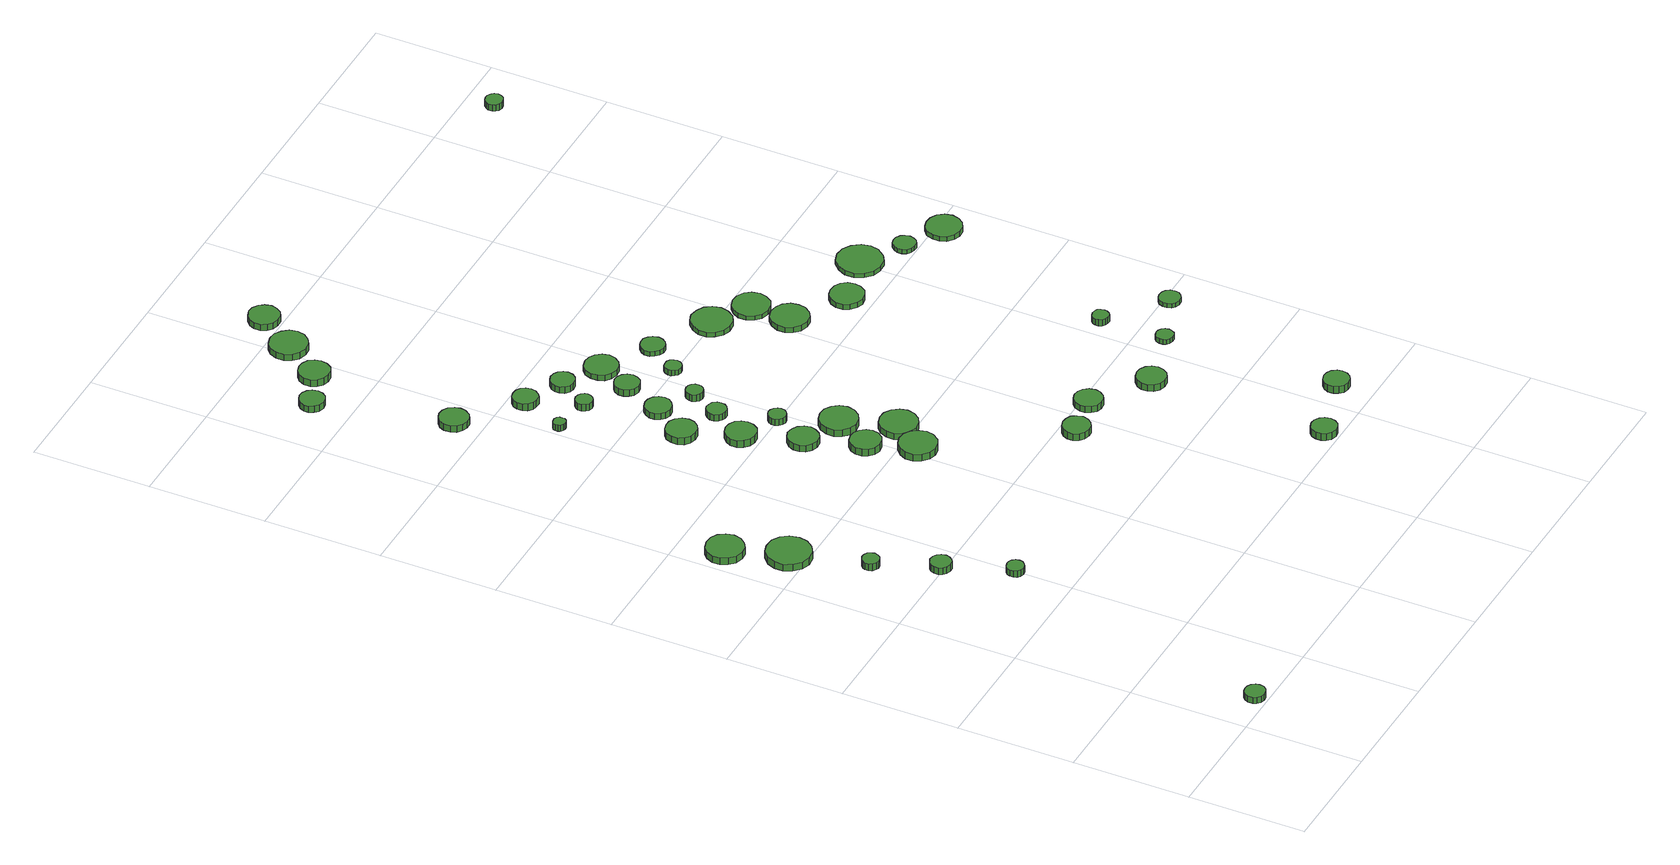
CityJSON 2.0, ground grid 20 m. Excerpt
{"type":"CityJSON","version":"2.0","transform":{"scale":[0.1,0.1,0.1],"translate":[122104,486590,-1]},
"CityObjects":{
"tree1":{"type":"SolitaryVegetationObject","attributes":{"function":"something"},"geometry":[{"type":"MultiSurface","lod":"1","boundaries":[[[0,1,2,3,4,5,6,7,8,9,10,11,12,13,14]],[[15,16,17,18,19,20,21,22,23,24,25,26,27,28,29]],[[0,29,28,1]],[[1,28,27,2]],[[2,27,26,3]],[[3,26,25,4]],[[4,25,24,5]],[[5,24,23,6]],[[6,23,22,7]],[[7,22,21,8]],[[8,21,20,9]],[[9,20,19,10]],[[10,19,18,11]],[[11,18,17,12]],[[12,17,16,13]],[[13,16,15,14]],[[14,15,29,0]]]}]},
"tree2":{"type":"SolitaryVegetationObject","attributes":{"function":"something"},"geometry":[{"type":"MultiSurface","lod":"1","boundaries":[[[30,31,32,33,34,35,36,37,38,39,40,41,42,43,44]],[[45,46,47,48,49,50,51,52,53,54,55,56,57,58,59]],[[30,59,58,31]],[[31,58,57,32]],[[32,57,56,33]],[[33,56,55,34]],[[34,55,54,35]],[[35,54,53,36]],[[36,53,52,37]],[[37,52,51,38]],[[38,51,50,39]],[[39,50,49,40]],[[40,49,48,41]],[[41,48,47,42]],[[42,47,46,43]],[[43,46,45,44]],[[44,45,59,30]]]}]},
"tree3":{"type":"SolitaryVegetationObject","attributes":{"function":"something"},"geometry":[{"type":"MultiSurface","lod":"1","boundaries":[[[60,61,62,63,64,65,66,67,68,69,70,71,72,73,74]],[[75,76,77,78,79,80,81,82,83,84,85,86,87,88,89]],[[60,89,88,61]],[[61,88,87,62]],[[62,87,86,63]],[[63,86,85,64]],[[64,85,84,65]],[[65,84,83,66]],[[66,83,82,67]],[[67,82,81,68]],[[68,81,80,69]],[[69,80,79,70]],[[70,79,78,71]],[[71,78,77,72]],[[72,77,76,73]],[[73,76,75,74]],[[74,75,89,60]]]}]},
"tree4":{"type":"SolitaryVegetationObject","attributes":{"function":"something"},"geometry":[{"type":"MultiSurface","lod":"1","boundaries":[[[90,91,92,93,94,95,96,97,98,99,100,101,102,103,104]],[[105,106,107,108,109,110,111,112,113,114,115,116,117,118,119]],[[90,119,118,91]],[[91,118,117,92]],[[92,117,116,93]],[[93,116,115,94]],[[94,115,114,95]],[[95,114,113,96]],[[96,113,112,97]],[[97,112,111,98]],[[98,111,110,99]],[[99,110,109,100]],[[100,109,108,101]],[[101,108,107,102]],[[102,107,106,103]],[[103,106,105,104]],[[104,105,119,90]]]}]},
"tree5":{"type":"SolitaryVegetationObject","attributes":{"function":"something"},"geometry":[{"type":"MultiSurface","lod":"1","boundaries":[[[120,121,122,123,124,125,126,127,128,129,130,131,132,133,134]],[[135,136,137,138,139,140,141,142,143,144,145,146,147,148,149]],[[120,149,148,121]],[[121,148,147,122]],[[122,147,146,123]],[[123,146,145,124]],[[124,145,144,125]],[[125,144,143,126]],[[126,143,142,127]],[[127,142,141,128]],[[128,141,140,129]],[[129,140,139,130]],[[130,139,138,131]],[[131,138,137,132]],[[132,137,136,133]],[[133,136,135,134]],[[134,135,149,120]]]}]},
"tree6":{"type":"SolitaryVegetationObject","attributes":{"function":"something"},"geometry":[{"type":"MultiSurface","lod":"1","boundaries":[[[150,151,152,153,154,155,156,157,158,159,160,161,162,163,164]],[[165,166,167,168,169,170,171,172,173,174,175,176,177,178,179]],[[150,179,178,151]],[[151,178,177,152]],[[152,177,176,153]],[[153,176,175,154]],[[154,175,174,155]],[[155,174,173,156]],[[156,173,172,157]],[[157,172,171,158]],[[158,171,170,159]],[[159,170,169,160]],[[160,169,168,161]],[[161,168,167,162]],[[162,167,166,163]],[[163,166,165,164]],[[164,165,179,150]]]}]},
"tree7":{"type":"SolitaryVegetationObject","attributes":{"function":"something"},"geometry":[{"type":"MultiSurface","lod":"1","boundaries":[[[180,181,182,183,184,185,186,187,188,189,190,191,192,193,194]],[[195,196,197,198,199,200,201,202,203,204,205,206,207,208,209]],[[180,209,208,181]],[[181,208,207,182]],[[182,207,206,183]],[[183,206,205,184]],[[184,205,204,185]],[[185,204,203,186]],[[186,203,202,187]],[[187,202,201,188]],[[188,201,200,189]],[[189,200,199,190]],[[190,199,198,191]],[[191,198,197,192]],[[192,197,196,193]],[[193,196,195,194]],[[194,195,209,180]]]}]},
"tree8":{"type":"SolitaryVegetationObject","attributes":{"function":"something"},"geometry":[{"type":"MultiSurface","lod":"1","boundaries":[[[210,211,212,213,214,215,216,217,218,219,220,221,222,223,224]],[[225,226,227,228,229,230,231,232,233,234,235,236,237,238,239]],[[210,239,238,211]],[[211,238,237,212]],[[212,237,236,213]],[[213,236,235,214]],[[214,235,234,215]],[[215,234,233,216]],[[216,233,232,217]],[[217,232,231,218]],[[218,231,230,219]],[[219,230,229,220]],[[220,229,228,221]],[[221,228,227,222]],[[222,227,226,223]],[[223,226,225,224]],[[224,225,239,210]]]}]},
"tree9":{"type":"SolitaryVegetationObject","attributes":{"function":"something"},"geometry":[{"type":"MultiSurface","lod":"1","boundaries":[[[240,241,242,243,244,245,246,247,248,249,250,251,252,253,254]],[[255,256,257,258,259,260,261,262,263,264,265,266,267,268,269]],[[240,269,268,241]],[[241,268,267,242]],[[242,267,266,243]],[[243,266,265,244]],[[244,265,264,245]],[[245,264,263,246]],[[246,263,262,247]],[[247,262,261,248]],[[248,261,260,249]],[[249,260,259,250]],[[250,259,258,251]],[[251,258,257,252]],[[252,257,256,253]],[[253,256,255,254]],[[254,255,269,240]]]}]},
"tree10":{"type":"SolitaryVegetationObject","attributes":{"function":"something"},"geometry":[{"type":"MultiSurface","lod":"1","boundaries":[[[270,271,272,273,274,275,276,277,278,279,280,281,282,283,284]],[[285,286,287,288,289,290,291,292,293,294,295,296,297,298,299]],[[270,299,298,271]],[[271,298,297,272]],[[272,297,296,273]],[[273,296,295,274]],[[274,295,294,275]],[[275,294,293,276]],[[276,293,292,277]],[[277,292,291,278]],[[278,291,290,279]],[[279,290,289,280]],[[280,289,288,281]],[[281,288,287,282]],[[282,287,286,283]],[[283,286,285,284]],[[284,285,299,270]]]}]},
"tree11":{"type":"SolitaryVegetationObject","attributes":{"function":"something"},"geometry":[{"type":"MultiSurface","lod":"1","boundaries":[[[300,301,302,303,304,305,306,307,308,309,310,311,312,313,314]],[[315,316,317,318,319,320,321,322,323,324,325,326,327,328,329]],[[300,329,328,301]],[[301,328,327,302]],[[302,327,326,303]],[[303,326,325,304]],[[304,325,324,305]],[[305,324,323,306]],[[306,323,322,307]],[[307,322,321,308]],[[308,321,320,309]],[[309,320,319,310]],[[310,319,318,311]],[[311,318,317,312]],[[312,317,316,313]],[[313,316,315,314]],[[314,315,329,300]]]}]},
"tree12":{"type":"SolitaryVegetationObject","attributes":{"function":"something"},"geometry":[{"type":"MultiSurface","lod":"1","boundaries":[[[330,331,332,333,334,335,336,337,338,339,340,341,342,343,344]],[[345,346,347,348,349,350,351,352,353,354,355,356,357,358,359]],[[330,359,358,331]],[[331,358,357,332]],[[332,357,356,333]],[[333,356,355,334]],[[334,355,354,335]],[[335,354,353,336]],[[336,353,352,337]],[[337,352,351,338]],[[338,351,350,339]],[[339,350,349,340]],[[340,349,348,341]],[[341,348,347,342]],[[342,347,346,343]],[[343,346,345,344]],[[344,345,359,330]]]}]},
"tree13":{"type":"SolitaryVegetationObject","attributes":{"function":"something"},"geometry":[{"type":"MultiSurface","lod":"1","boundaries":[[[360,361,362,363,364,365,366,367,368,369,370,371,372,373,374]],[[375,376,377,378,379,380,381,382,383,384,385,386,387,388,389]],[[360,389,388,361]],[[361,388,387,362]],[[362,387,386,363]],[[363,386,385,364]],[[364,385,384,365]],[[365,384,383,366]],[[366,383,382,367]],[[367,382,381,368]],[[368,381,380,369]],[[369,380,379,370]],[[370,379,378,371]],[[371,378,377,372]],[[372,377,376,373]],[[373,376,375,374]],[[374,375,389,360]]]}]},
"tree14":{"type":"SolitaryVegetationObject","attributes":{"function":"something"},"geometry":[{"type":"MultiSurface","lod":"1","boundaries":[[[390,391,392,393,394,395,396,397,398,399,400,401,402,403,404]],[[405,406,407,408,409,410,411,412,413,414,415,416,417,418,419]],[[390,419,418,391]],[[391,418,417,392]],[[392,417,416,393]],[[393,416,415,394]],[[394,415,414,395]],[[395,414,413,396]],[[396,413,412,397]],[[397,412,411,398]],[[398,411,410,399]],[[399,410,409,400]],[[400,409,408,401]],[[401,408,407,402]],[[402,407,406,403]],[[403,406,405,404]],[[404,405,419,390]]]}]},
"tree15":{"type":"SolitaryVegetationObject","attributes":{"function":"something"},"geometry":[{"type":"MultiSurface","lod":"1","boundaries":[[[420,421,422,423,424,425,426,427,428,429,430,431,432,433,434]],[[435,436,437,438,439,440,441,442,443,444,445,446,447,448,449]],[[420,449,448,421]],[[421,448,447,422]],[[422,447,446,423]],[[423,446,445,424]],[[424,445,444,425]],[[425,444,443,426]],[[426,443,442,427]],[[427,442,441,428]],[[428,441,440,429]],[[429,440,439,430]],[[430,439,438,431]],[[431,438,437,432]],[[432,437,436,433]],[[433,436,435,434]],[[434,435,449,420]]]}]},
"tree16":{"type":"SolitaryVegetationObject","attributes":{"function":"something"},"geometry":[{"type":"MultiSurface","lod":"1","boundaries":[[[450,451,452,453,454,455,456,457,458,459,460,461,462,463,464]],[[465,466,467,468,469,470,471,472,473,474,475,476,477,478,479]],[[450,479,478,451]],[[451,478,477,452]],[[452,477,476,453]],[[453,476,475,454]],[[454,475,474,455]],[[455,474,473,456]],[[456,473,472,457]],[[457,472,471,458]],[[458,471,470,459]],[[459,470,469,460]],[[460,469,468,461]],[[461,468,467,462]],[[462,467,466,463]],[[463,466,465,464]],[[464,465,479,450]]]}]},
"tree17":{"type":"SolitaryVegetationObject","attributes":{"function":"something"},"geometry":[{"type":"MultiSurface","lod":"1","boundaries":[[[480,481,482,483,484,485,486,487,488,489,490,491,492,493,494]],[[495,496,497,498,499,500,501,502,503,504,505,506,507,508,509]],[[480,509,508,481]],[[481,508,507,482]],[[482,507,506,483]],[[483,506,505,484]],[[484,505,504,485]],[[485,504,503,486]],[[486,503,502,487]],[[487,502,501,488]],[[488,501,500,489]],[[489,500,499,490]],[[490,499,498,491]],[[491,498,497,492]],[[492,497,496,493]],[[493,496,495,494]],[[494,495,509,480]]]}]},
"tree18":{"type":"SolitaryVegetationObject","attributes":{"function":"something"},"geometry":[{"type":"MultiSurface","lod":"1","boundaries":[[[510,511,512,513,514,515,516,517,518,519,520,521,522,523,524]],[[525,526,527,528,529,530,531,532,533,534,535,536,537,538,539]],[[510,539,538,511]],[[511,538,537,512]],[[512,537,536,513]],[[513,536,535,514]],[[514,535,534,515]],[[515,534,533,516]],[[516,533,532,517]],[[517,532,531,518]],[[518,531,530,519]],[[519,530,529,520]],[[520,529,528,521]],[[521,528,527,522]],[[522,527,526,523]],[[523,526,525,524]],[[524,525,539,510]]]}]},
"tree19":{"type":"SolitaryVegetationObject","attributes":{"function":"something"},"geometry":[{"type":"MultiSurface","lod":"1","boundaries":[[[540,541,542,543,544,545,546,547,548,549,550,551,552,553,554]],[[555,556,557,558,559,560,561,562,563,564,565,566,567,568,569]],[[540,569,568,541]],[[541,568,567,542]],[[542,567,566,543]],[[543,566,565,544]],[[544,565,564,545]],[[545,564,563,546]],[[546,563,562,547]],[[547,562,561,548]],[[548,561,560,549]],[[549,560,559,550]],[[550,559,558,551]],[[551,558,557,552]],[[552,557,556,553]],[[553,556,555,554]],[[554,555,569,540]]]}]},
"tree20":{"type":"SolitaryVegetationObject","attributes":{"function":"something"},"geometry":[{"type":"MultiSurface","lod":"1","boundaries":[[[570,571,572,573,574,575,576,577,578,579,580,581,582,583,584]],[[585,586,587,588,589,590,591,592,593,594,595,596,597,598,599]],[[570,599,598,571]],[[571,598,597,572]],[[572,597,596,573]],[[573,596,595,574]],[[574,595,594,575]],[[575,594,593,576]],[[576,593,592,577]],[[577,592,591,578]],[[578,591,590,579]],[[579,590,589,580]],[[580,589,588,581]],[[581,588,587,582]],[[582,587,586,583]],[[583,586,585,584]],[[584,585,599,570]]]}]},
"tree21":{"type":"SolitaryVegetationObject","attributes":{"function":"something"},"geometry":[{"type":"MultiSurface","lod":"1","boundaries":[[[600,601,602,603,604,605,606,607,608,609,610,611,612,613,614]],[[615,616,617,618,619,620,621,622,623,624,625,626,627,628,629]],[[600,629,628,601]],[[601,628,627,602]],[[602,627,626,603]],[[603,626,625,604]],[[604,625,624,605]],[[605,624,623,606]],[[606,623,622,607]],[[607,622,621,608]],[[608,621,620,609]],[[609,620,619,610]],[[610,619,618,611]],[[611,618,617,612]],[[612,617,616,613]],[[613,616,615,614]],[[614,615,629,600]]]}]},
"tree22":{"type":"SolitaryVegetationObject","attributes":{"function":"something"},"geometry":[{"type":"MultiSurface","lod":"1","boundaries":[[[630,631,632,633,634,635,636,637,638,639,640,641,642,643,644]],[[645,646,647,648,649,650,651,652,653,654,655,656,657,658,659]],[[630,659,658,631]],[[631,658,657,632]],[[632,657,656,633]],[[633,656,655,634]],[[634,655,654,635]],[[635,654,653,636]],[[636,653,652,637]],[[637,652,651,638]],[[638,651,650,639]],[[639,650,649,640]],[[640,649,648,641]],[[641,648,647,642]],[[642,647,646,643]],[[643,646,645,644]],[[644,645,659,630]]]}]},
"tree23":{"type":"SolitaryVegetationObject","attributes":{"function":"something"},"geometry":[{"type":"MultiSurface","lod":"1","boundaries":[[[660,661,662,663,664,665,666,667,668,669,670,671,672,673,674]],[[675,676,677,678,679,680,681,682,683,684,685,686,687,688,689]],[[660,689,688,661]],[[661,688,687,662]],[[662,687,686,663]],[[663,686,685,664]],[[664,685,684,665]],[[665,684,683,666]],[[666,683,682,667]],[[667,682,681,668]],[[668,681,680,669]],[[669,680,679,670]],[[670,679,678,671]],[[671,678,677,672]],[[672,677,676,673]],[[673,676,675,674]],[[674,675,689,660]]]}]},
"tree24":{"type":"SolitaryVegetationObject","attributes":{"function":"something"},"geometry":[{"type":"MultiSurface","lod":"1","boundaries":[[[690,691,692,693,694,695,696,697,698,699,700,701,702,703,704]],[[705,706,707,708,709,710,711,712,713,714,715,716,717,718,719]],[[690,719,718,691]],[[691,718,717,692]],[[692,717,716,693]],[[693,716,715,694]],[[694,715,714,695]],[[695,714,713,696]],[[696,713,712,697]],[[697,712,711,698]],[[698,711,710,699]],[[699,710,709,700]],[[700,709,708,701]],[[701,708,707,702]],[[702,707,706,703]],[[703,706,705,704]],[[704,705,719,690]]]}]},
"tree25":{"type":"SolitaryVegetationObject","attributes":{"function":"something"},"geometry":[{"type":"MultiSurface","lod":"1","boundaries":[[[720,721,722,723,724,725,726,727,728,729,730,731,732,733,734]],[[735,736,737,738,739,740,741,742,743,744,745,746,747,748,749]],[[720,749,748,721]],[[721,748,747,722]],[[722,747,746,723]],[[723,746,745,724]],[[724,745,744,725]],[[725,744,743,726]],[[726,743,742,727]],[[727,742,741,728]],[[728,741,740,729]],[[729,740,739,730]],[[730,739,738,731]],[[731,738,737,732]],[[732,737,736,733]],[[733,736,735,734]],[[734,735,749,720]]]}]},
"tree26":{"type":"SolitaryVegetationObject","attributes":{"function":"something"},"geometry":[{"type":"MultiSurface","lod":"1","boundaries":[[[750,751,752,753,754,755,756,757,758,759,760,761,762,763,764]],[[765,766,767,768,769,770,771,772,773,774,775,776,777,778,779]],[[750,779,778,751]],[[751,778,777,752]],[[752,777,776,753]],[[753,776,775,754]],[[754,775,774,755]],[[755,774,773,756]],[[756,773,772,757]],[[757,772,771,758]],[[758,771,770,759]],[[759,770,769,760]],[[760,769,768,761]],[[761,768,767,762]],[[762,767,766,763]],[[763,766,765,764]],[[764,765,779,750]]]}]},
"tree27":{"type":"SolitaryVegetationObject","attributes":{"function":"something"},"geometry":[{"type":"MultiSurface","lod":"1","boundaries":[[[780,781,782,783,784,785,786,787,788,789,790,791,792,793,794]],[[795,796,797,798,799,800,801,802,803,804,805,806,807,808,809]],[[780,809,808,781]],[[781,808,807,782]],[[782,807,806,783]],[[783,806,805,784]],[[784,805,804,785]],[[785,804,803,786]],[[786,803,802,787]],[[787,802,801,788]],[[788,801,800,789]],[[789,800,799,790]],[[790,799,798,791]],[[791,798,797,792]],[[792,797,796,793]],[[793,796,795,794]],[[794,795,809,780]]]}]},
"tree28":{"type":"SolitaryVegetationObject","attributes":{"function":"something"},"geometry":[{"type":"MultiSurface","lod":"1","boundaries":[[[810,811,812,813,814,815,816,817,818,819,820,821,822,823,824]],[[825,826,827,828,829,830,831,832,833,834,835,836,837,838,839]],[[810,839,838,811]],[[811,838,837,812]],[[812,837,836,813]],[[813,836,835,814]],[[814,835,834,815]],[[815,834,833,816]],[[816,833,832,817]],[[817,832,831,818]],[[818,831,830,819]],[[819,830,829,820]],[[820,829,828,821]],[[821,828,827,822]],[[822,827,826,823]],[[823,826,825,824]],[[824,825,839,810]]]}]},
"tree29":{"type":"SolitaryVegetationObject","attributes":{"function":"something"},"geometry":[{"type":"MultiSurface","lod":"1","boundaries":[[[840,841,842,843,844,845,846,847,848,849,850,851,852,853,854]],[[855,856,857,858,859,860,861,862,863,864,865,866,867,868,869]],[[840,869,868,841]],[[841,868,867,842]],[[842,867,866,843]],[[843,866,865,844]],[[844,865,864,845]],[[845,864,863,846]],[[846,863,862,847]],[[847,862,861,848]],[[848,861,860,849]],[[849,860,859,850]],[[850,859,858,851]],[[851,858,857,852]],[[852,857,856,853]],[[853,856,855,854]],[[854,855,869,840]]]}]},
"tree30":{"type":"SolitaryVegetationObject","attributes":{"function":"something"},"geometry":[{"type":"MultiSurface","lod":"1","boundaries":[[[870,871,872,873,874,875,876,877,878,879,880,881,882,883,884]],[[885,886,887,888,889,890,891,892,893,894,895,896,897,898,899]],[[870,899,898,871]],[[871,898,897,872]],[[872,897,896,873]],[[873,896,895,874]],[[874,895,894,875]],[[875,894,893,876]],[[876,893,892,877]],[[877,892,891,878]],[[878,891,890,879]],[[879,890,889,880]],[[880,889,888,881]],[[881,888,887,882]],[[882,887,886,883]],[[883,886,885,884]],[[884,885,899,870]]]}]},
"tree31":{"type":"SolitaryVegetationObject","attributes":{"function":"something"},"geometry":[{"type":"MultiSurface","lod":"1","boundaries":[[[900,901,902,903,904,905,906,907,908,909,910,911,912,913,914]],[[915,916,917,918,919,920,921,922,923,924,925,926,927,928,929]],[[900,929,928,901]],[[901,928,927,902]],[[902,927,926,903]],[[903,926,925,904]],[[904,925,924,905]],[[905,924,923,906]],[[906,923,922,907]],[[907,922,921,908]],[[908,921,920,909]],[[909,920,919,910]],[[910,919,918,911]],[[911,918,917,912]],[[912,917,916,913]],[[913,916,915,914]],[[914,915,929,900]]]}]},
"tree32":{"type":"SolitaryVegetationObject","attributes":{"function":"something"},"geometry":[{"type":"MultiSurface","lod":"1","boundaries":[[[930,931,932,933,934,935,936,937,938,939,940,941,942,943,944]],[[945,946,947,948,949,950,951,952,953,954,955,956,957,958,959]],[[930,959,958,931]],[[931,958,957,932]],[[932,957,956,933]],[[933,956,955,934]],[[934,955,954,935]],[[935,954,953,936]],[[936,953,952,937]],[[937,952,951,938]],[[938,951,950,939]],[[939,950,949,940]],[[940,949,948,941]],[[941,948,947,942]],[[942,947,946,943]],[[943,946,945,944]],[[944,945,959,930]]]}]},
"tree33":{"type":"SolitaryVegetationObject","attributes":{"function":"something"},"geometry":[{"type":"MultiSurface","lod":"1","boundaries":[[[960,961,962,963,964,965,966,967,968,969,970,971,972,973,974]],[[975,976,977,978,979,980,981,982,983,984,985,986,987,988,989]],[[960,989,988,961]],[[961,988,987,962]],[[962,987,986,963]],[[963,986,985,964]],[[964,985,984,965]],[[965,984,983,966]],[[966,983,982,967]],[[967,982,981,968]],[[968,981,980,969]],[[969,980,979,970]],[[970,979,978,971]],[[971,978,977,972]],[[972,977,976,973]],[[973,976,975,974]],[[974,975,989,960]]]}]},
"tree34":{"type":"SolitaryVegetationObject","attributes":{"function":"something"},"geometry":[{"type":"MultiSurface","lod":"1","boundaries":[[[990,991,992,993,994,995,996,997,998,999,1000,1001,1002,1003,1004]],[[1005,1006,1007,1008,1009,1010,1011,1012,1013,1014,1015,1016,1017,1018,1019]],[[990,1019,1018,991]],[[991,1018,1017,992]],[[992,1017,1016,993]],[[993,1016,1015,994]],[[994,1015,1014,995]],[[995,1014,1013,996]],[[996,1013,1012,997]],[[997,1012,1011,998]],[[998,1011,1010,999]],[[999,1010,1009,1000]],[[1000,1009,1008,1001]],[[1001,1008,1007,1002]],[[1002,1007,1006,1003]],[[1003,1006,1005,1004]],[[1004,1005,1019,990]]]}]},
"tree35":{"type":"SolitaryVegetationObject","attributes":{"function":"something"},"geometry":[{"type":"MultiSurface","lod":"1","boundaries":[[[1020,1021,1022,1023,1024,1025,1026,1027,1028,1029,1030,1031,1032,1033,1034]],[[1035,1036,1037,1038,1039,1040,1041,1042,1043,1044,1045,1046,1047,1048,1049]],[[1020,1049,1048,1021]],[[1021,1048,1047,1022]],[[1022,1047,1046,1023]],[[1023,1046,1045,1024]],[[1024,1045,1044,1025]],[[1025,1044,1043,1026]],[[1026,1043,1042,1027]],[[1027,1042,1041,1028]],[[1028,1041,1040,1029]],[[1029,1040,1039,1030]],[[1030,1039,1038,1031]],[[1031,1038,1037,1032]],[[1032,1037,1036,1033]],[[1033,1036,1035,1034]],[[1034,1035,1049,1020]]]}]},
"tree36":{"type":"SolitaryVegetationObject","attributes":{"function":"something"},"geometry":[{"type":"MultiSurface","lod":"1","boundaries":[[[1050,1051,1052,1053,1054,1055,1056,1057,1058,1059,1060,1061,1062,1063,1064]],[[1065,1066,1067,1068,1069,1070,1071,1072,1073,1074,1075,1076,1077,1078,1079]],[[1050,1079,1078,1051]],[[1051,1078,1077,1052]],[[1052,1077,1076,1053]],[[1053,1076,1075,1054]],[[1054,1075,1074,1055]],[[1055,1074,1073,1056]],[[1056,1073,1072,1057]],[[1057,1072,1071,1058]],[[1058,1071,1070,1059]],[[1059,1070,1069,1060]],[[1060,1069,1068,1061]],[[1061,1068,1067,1062]],[[1062,1067,1066,1063]],[[1063,1066,1065,1064]],[[1064,1065,1079,1050]]]}]},
"tree37":{"type":"SolitaryVegetationObject","attributes":{"function":"something"},"geometry":[{"type":"MultiSurface","lod":"1","boundaries":[[[1080,1081,1082,1083,1084,1085,1086,1087,1088,1089,1090,1091,1092,1093,1094]],[[1095,1096,1097,1098,1099,1100,1101,1102,1103,1104,1105,1106,1107,1108,1109]],[[1080,1109,1108,1081]],[[1081,1108,1107,1082]],[[1082,1107,1106,1083]],[[1083,1106,1105,1084]],[[1084,1105,1104,1085]],[[1085,1104,1103,1086]],[[1086,1103,1102,1087]],[[1087,1102,1101,1088]],[[1088,1101,1100,1089]],[[1089,1100,1099,1090]],[[1090,1099,1098,1091]],[[1091,1098,1097,1092]],[[1092,1097,1096,1093]],[[1093,1096,1095,1094]],[[1094,1095,1109,1080]]]}]},
"tree38":{"type":"SolitaryVegetationObject","attributes":{"function":"something"},"geometry":[{"type":"MultiSurface","lod":"1","boundaries":[[[1110,1111,1112,1113,1114,1115,1116,1117,1118,1119,1120,1121,1122,1123,1124]],[[1125,1126,1127,1128,1129,1130,1131,1132,1133,1134,1135,1136,1137,1138,1139]],[[1110,1139,1138,1111]],[[1111,1138,1137,1112]],[[1112,1137,1136,1113]],[[1113,1136,1135,1114]],[[1114,1135,1134,1115]],[[1115,1134,1133,1116]],[[1116,1133,1132,1117]],[[1117,1132,1131,1118]],[[1118,1131,1130,1119]],[[1119,1130,1129,1120]],[[1120,1129,1128,1121]],[[1121,1128,1127,1122]],[[1122,1127,1126,1123]],[[1123,1126,1125,1124]],[[1124,1125,1139,1110]]]}]},
"tree39":{"type":"SolitaryVegetationObject","attributes":{"function":"something"},"geometry":[{"type":"MultiSurface","lod":"1","boundaries":[[[1140,1141,1142,1143,1144,1145,1146,1147,1148,1149,1150,1151,1152,1153,1154]],[[1155,1156,1157,1158,1159,1160,1161,1162,1163,1164,1165,1166,1167,1168,1169]],[[1140,1169,1168,1141]],[[1141,1168,1167,1142]],[[1142,1167,1166,1143]],[[1143,1166,1165,1144]],[[1144,1165,1164,1145]],[[1145,1164,1163,1146]],[[1146,1163,1162,1147]],[[1147,1162,1161,1148]],[[1148,1161,1160,1149]],[[1149,1160,1159,1150]],[[1150,1159,1158,1151]],[[1151,1158,1157,1152]],[[1152,1157,1156,1153]],[[1153,1156,1155,1154]],[[1154,1155,1169,1140]]]}]},
"tree40":{"type":"SolitaryVegetationObject","attributes":{"function":"something"},"geometry":[{"type":"MultiSurface","lod":"1","boundaries":[[[1170,1171,1172,1173,1174,1175,1176,1177,1178,1179,1180,1181,1182,1183,1184]],[[1185,1186,1187,1188,1189,1190,1191,1192,1193,1194,1195,1196,1197,1198,1199]],[[1170,1199,1198,1171]],[[1171,1198,1197,1172]],[[1172,1197,1196,1173]],[[1173,1196,1195,1174]],[[1174,1195,1194,1175]],[[1175,1194,1193,1176]],[[1176,1193,1192,1177]],[[1177,1192,1191,1178]],[[1178,1191,1190,1179]],[[1179,1190,1189,1180]],[[1180,1189,1188,1181]],[[1181,1188,1187,1182]],[[1182,1187,1186,1183]],[[1183,1186,1185,1184]],[[1184,1185,1199,1170]]]}]},
"tree41":{"type":"SolitaryVegetationObject","attributes":{"function":"something"},"geometry":[{"type":"MultiSurface","lod":"1","boundaries":[[[1200,1201,1202,1203,1204,1205,1206,1207,1208,1209,1210,1211,1212,1213,1214]],[[1215,1216,1217,1218,1219,1220,1221,1222,1223,1224,1225,1226,1227,1228,1229]],[[1200,1229,1228,1201]],[[1201,1228,1227,1202]],[[1202,1227,1226,1203]],[[1203,1226,1225,1204]],[[1204,1225,1224,1205]],[[1205,1224,1223,1206]],[[1206,1223,1222,1207]],[[1207,1222,1221,1208]],[[1208,1221,1220,1209]],[[1209,1220,1219,1210]],[[1210,1219,1218,1211]],[[1211,1218,1217,1212]],[[1212,1217,1216,1213]],[[1213,1216,1215,1214]],[[1214,1215,1229,1200]]]}]},
"tree42":{"type":"SolitaryVegetationObject","attributes":{"function":"something"},"geometry":[{"type":"MultiSurface","lod":"1","boundaries":[[[1230,1231,1232,1233,1234,1235,1236,1237,1238,1239,1240,1241,1242,1243,1244]],[[1245,1246,1247,1248,1249,1250,1251,1252,1253,1254,1255,1256,1257,1258,1259]],[[1230,1259,1258,1231]],[[1231,1258,1257,1232]],[[1232,1257,1256,1233]],[[1233,1256,1255,1234]],[[1234,1255,1254,1235]],[[1235,1254,1253,1236]],[[1236,1253,1252,1237]],[[1237,1252,1251,1238]],[[1238,1251,1250,1239]],[[1239,1250,1249,1240]],[[1240,1249,1248,1241]],[[1241,1248,1247,1242]],[[1242,1247,1246,1243]],[[1243,1246,1245,1244]],[[1244,1245,1259,1230]]]}]},
"tree43":{"type":"SolitaryVegetationObject","attributes":{"function":"something"},"geometry":[{"type":"MultiSurface","lod":"1","boundaries":[[[1260,1261,1262,1263,1264,1265,1266,1267,1268,1269,1270,1271,1272,1273,1274]],[[1275,1276,1277,1278,1279,1280,1281,1282,1283,1284,1285,1286,1287,1288,1289]],[[1260,1289,1288,1261]],[[1261,1288,1287,1262]],[[1262,1287,1286,1263]],[[1263,1286,1285,1264]],[[1264,1285,1284,1265]],[[1265,1284,1283,1266]],[[1266,1283,1282,1267]],[[1267,1282,1281,1268]],[[1268,1281,1280,1269]],[[1269,1280,1279,1270]],[[1270,1279,1278,1271]],[[1271,1278,1277,1272]],[[1272,1277,1276,1273]],[[1273,1276,1275,1274]],[[1274,1275,1289,1260]]]}]},
"tree44":{"type":"SolitaryVegetationObject","attributes":{"function":"something"},"geometry":[{"type":"MultiSurface","lod":"1","boundaries":[[[1290,1291,1292,1293,1294,1295,1296,1297,1298,1299,1300,1301,1302,1303,1304]],[[1305,1306,1307,1308,1309,1310,1311,1312,1313,1314,1315,1316,1317,1318,1319]],[[1290,1319,1318,1291]],[[1291,1318,1317,1292]],[[1292,1317,1316,1293]],[[1293,1316,1315,1294]],[[1294,1315,1314,1295]],[[1295,1314,1313,1296]],[[1296,1313,1312,1297]],[[1297,1312,1311,1298]],[[1298,1311,1310,1299]],[[1299,1310,1309,1300]],[[1300,1309,1308,1301]],[[1301,1308,1307,1302]],[[1302,1307,1306,1303]],[[1303,1306,1305,1304]],[[1304,1305,1319,1290]]]}]},
"tree45":{"type":"SolitaryVegetationObject","attributes":{"function":"something"},"geometry":[{"type":"MultiSurface","lod":"1","boundaries":[[[1320,1321,1322,1323,1324,1325,1326,1327,1328,1329,1330,1331,1332,1333,1334]],[[1335,1336,1337,1338,1339,1340,1341,1342,1343,1344,1345,1346,1347,1348,1349]],[[1320,1349,1348,1321]],[[1321,1348,1347,1322]],[[1322,1347,1346,1323]],[[1323,1346,1345,1324]],[[1324,1345,1344,1325]],[[1325,1344,1343,1326]],[[1326,1343,1342,1327]],[[1327,1342,1341,1328]],[[1328,1341,1340,1329]],[[1329,1340,1339,1330]],[[1330,1339,1338,1331]],[[1331,1338,1337,1332]],[[1332,1337,1336,1333]],[[1333,1336,1335,1334]],[[1334,1335,1349,1320]]]}]},
"tree46":{"type":"SolitaryVegetationObject","attributes":{"function":"something"},"geometry":[{"type":"MultiSurface","lod":"1","boundaries":[[[1350,1351,1352,1353,1354,1355,1356,1357,1358,1359,1360,1361,1362,1363,1364]],[[1365,1366,1367,1368,1369,1370,1371,1372,1373,1374,1375,1376,1377,1378,1379]],[[1350,1379,1378,1351]],[[1351,1378,1377,1352]],[[1352,1377,1376,1353]],[[1353,1376,1375,1354]],[[1354,1375,1374,1355]],[[1355,1374,1373,1356]],[[1356,1373,1372,1357]],[[1357,1372,1371,1358]],[[1358,1371,1370,1359]],[[1359,1370,1369,1360]],[[1360,1369,1368,1361]],[[1361,1368,1367,1362]],[[1362,1367,1366,1363]],[[1363,1366,1365,1364]],[[1364,1365,1379,1350]]]}]}
},
"vertices":[
[94,22,18],[93,29,18],[88,35,18],[82,38,18],[75,39,18],[68,37,18],[63,32,18],[60,26,18],[60,18,18],[63,12,18],[68,7,18],[75,5,18],[82,6,18],[88,9,18],[93,15,18],[93,15,6],[88,9,6],[82,6,6],[75,5,6],[68,7,6],[63,12,6],[60,18,6],[60,26,6],[63,32,6],[68,37,6],[75,39,6],[82,38,6],[88,35,6],[93,29,6],[94,22,6],
[67,919,27],[64,932,27],[56,943,27],[45,949,27],[32,950,27],[19,946,27],[10,938,27],[4,926,27],[4,913,27],[10,901,27],[19,892,27],[32,888,27],[45,889,27],[56,896,27],[64,906,27],[64,906,14],[56,896,14],[45,889,14],[32,888,14],[19,892,14],[10,901,14],[4,913,14],[4,926,14],[10,938,14],[19,946,14],[32,950,14],[45,949,14],[56,943,14],[64,932,14],[67,919,14],
[106,825,27],[103,841,27],[94,853,27],[81,861,27],[65,862,27],[51,858,27],[39,847,27],[33,833,27],[33,818,27],[39,804,27],[51,793,27],[65,788,27],[81,790,27],[94,798,27],[103,810,27],[103,810,14],[94,798,14],[81,790,14],[65,788,14],[51,793,14],[39,804,14],[33,818,14],[33,833,14],[39,847,14],[51,858,14],[65,862,14],[81,861,14],[94,853,14],[103,841,14],[106,825,14],
[123,703,26],[121,709,26],[118,714,26],[112,717,26],[106,717,26],[101,715,26],[96,711,26],[94,706,26],[94,700,26],[96,694,26],[101,690,26],[106,688,26],[112,689,26],[118,692,26],[121,697,26],[121,697,13],[118,692,13],[112,689,13],[106,688,13],[101,690,13],[96,694,13],[94,700,13],[94,706,13],[96,711,13],[101,715,13],[106,717,13],[112,717,13],[118,714,13],[121,709,13],[123,703,13],
[164,600,29],[162,607,29],[158,613,29],[152,617,29],[144,618,29],[137,615,29],[132,611,29],[129,604,29],[129,596,29],[132,590,29],[137,585,29],[144,583,29],[152,583,29],[158,587,29],[162,593,29],[162,593,16],[158,587,16],[152,583,16],[144,583,16],[137,585,16],[132,590,16],[129,596,16],[129,604,16],[132,611,16],[137,615,16],[144,618,16],[152,617,16],[158,613,16],[162,607,16],[164,600,16],
[199,490,32],[198,496,32],[194,501,32],[189,504,32],[183,504,32],[177,502,32],[172,498,32],[170,493,32],[170,487,32],[172,481,32],[177,477,32],[183,475,32],[189,476,32],[194,479,32],[198,484,32],[198,484,20],[194,479,20],[189,476,20],[183,475,20],[177,477,20],[172,481,20],[170,487,20],[170,493,20],[172,498,20],[177,502,20],[183,504,20],[189,504,20],[194,501,20],[198,496,20],[199,490,20],
[171,1444,27],[169,1453,27],[163,1462,27],[154,1467,27],[144,1468,27],[135,1465,27],[127,1458,27],[123,1449,27],[123,1438,27],[127,1429,27],[135,1422,27],[144,1419,27],[154,1420,27],[163,1425,27],[169,1434,27],[169,1434,15],[163,1425,15],[154,1420,15],[144,1419,15],[135,1422,15],[127,1429,15],[123,1438,15],[123,1449,15],[127,1458,15],[135,1465,15],[144,1468,15],[154,1467,15],[163,1462,15],[169,1453,15],[171,1444,15],
[113,1662,27],[111,1671,27],[106,1678,27],[98,1682,27],[90,1683,27],[81,1680,27],[75,1674,27],[71,1666,27],[71,1658,27],[75,1650,27],[81,1644,27],[90,1641,27],[98,1642,27],[106,1646,27],[111,1653,27],[111,1653,15],[106,1646,15],[98,1642,15],[90,1641,15],[81,1644,15],[75,1650,15],[71,1658,15],[71,1666,15],[75,1674,15],[81,1680,15],[90,1683,15],[98,1682,15],[106,1678,15],[111,1671,15],[113,1662,15],
[220,1292,26],[220,1296,26],[217,1300,26],[213,1302,26],[209,1302,26],[205,1301,26],[201,1298,26],[200,1294,26],[200,1290,26],[201,1286,26],[205,1283,26],[209,1281,26],[213,1282,26],[217,1284,26],[220,1288,26],[220,1288,14],[217,1284,14],[213,1282,14],[209,1281,14],[205,1283,14],[201,1286,14],[200,1290,14],[200,1294,14],[201,1298,14],[205,1301,14],[209,1302,14],[213,1302,14],[217,1300,14],[220,1296,14],[220,1292,14],
[304,1114,26],[302,1125,26],[295,1134,26],[286,1139,26],[276,1140,26],[265,1137,26],[257,1130,26],[253,1120,26],[253,1109,26],[257,1099,26],[265,1092,26],[276,1089,26],[286,1090,26],[295,1095,26],[302,1104,26],[302,1104,13],[295,1095,13],[286,1090,13],[276,1089,13],[265,1092,13],[257,1099,13],[253,1109,13],[253,1120,13],[257,1130,13],[265,1137,13],[276,1140,13],[286,1139,13],[295,1134,13],[302,1125,13],[304,1114,13],
[338,1029,26],[336,1039,26],[330,1048,26],[320,1053,26],[310,1054,26],[300,1051,26],[292,1044,26],[287,1034,26],[287,1023,26],[292,1013,26],[300,1006,26],[310,1003,26],[320,1004,26],[330,1009,26],[336,1018,26],[336,1018,13],[330,1009,13],[320,1004,13],[310,1003,13],[300,1006,13],[292,1013,13],[287,1023,13],[287,1034,13],[292,1044,13],[300,1051,13],[310,1054,13],[320,1053,13],[330,1048,13],[336,1039,13],[338,1029,13],
[370,936,26],[367,946,26],[361,955,26],[352,960,26],[341,962,26],[331,958,26],[323,951,26],[319,941,26],[319,931,26],[323,921,26],[331,914,26],[341,910,26],[352,911,26],[361,917,26],[367,926,26],[367,926,14],[361,917,14],[352,911,14],[341,910,14],[331,914,14],[323,921,14],[319,931,14],[319,941,14],[323,951,14],[331,958,14],[341,962,14],[352,960,14],[361,955,14],[367,946,14],[370,936,14],
[403,845,27],[401,855,27],[394,864,27],[385,869,27],[375,870,27],[364,867,27],[356,860,27],[352,850,27],[352,839,27],[356,829,27],[364,822,27],[375,819,27],[385,820,27],[394,825,27],[401,834,27],[401,834,14],[394,825,14],[385,820,14],[375,819,14],[364,822,14],[356,829,14],[352,839,14],[352,850,14],[356,860,14],[364,867,14],[375,870,14],[385,869,14],[394,864,14],[401,855,14],[403,845,14],
[437,768,28],[434,780,28],[426,791,28],[415,798,28],[402,799,28],[390,795,28],[380,786,28],[374,774,28],[374,761,28],[380,749,28],[390,740,28],[402,736,28],[415,738,28],[426,744,28],[434,755,28],[434,755,15],[426,744,15],[415,738,15],[402,736,15],[390,740,15],[380,749,15],[374,761,15],[374,774,15],[380,786,15],[390,795,15],[402,799,15],[415,798,15],[426,791,15],[434,780,15],[437,768,15],
[268,1369,24],[266,1378,24],[261,1385,24],[254,1389,24],[245,1390,24],[237,1388,24],[230,1382,24],[227,1374,24],[227,1365,24],[230,1357,24],[237,1351,24],[245,1349,24],[254,1349,24],[261,1354,24],[266,1361,24],[266,1361,11],[261,1354,11],[254,1349,11],[245,1349,11],[237,1351,11],[230,1357,11],[227,1365,11],[227,1374,11],[230,1382,11],[237,1388,11],[245,1390,11],[254,1389,11],[261,1385,11],[266,1378,11],[268,1369,11],
[294,1284,25],[292,1289,25],[289,1294,25],[284,1297,25],[278,1298,25],[272,1296,25],[268,1292,25],[265,1287,25],[265,1281,25],[268,1275,25],[272,1271,25],[278,1269,25],[284,1270,25],[289,1273,25],[292,1278,25],[292,1278,12],[289,1273,12],[284,1270,12],[278,1269,12],[272,1271,12],[268,1275,12],[265,1281,12],[265,1287,12],[268,1292,12],[272,1296,12],[278,1298,12],[284,1297,12],[289,1294,12],[292,1289,12],[294,1284,12],
[183,1691,28],[181,1701,28],[175,1710,28],[165,1715,28],[155,1716,28],[145,1713,28],[137,1706,28],[132,1696,28],[132,1685,28],[137,1675,28],[145,1668,28],[155,1665,28],[165,1666,28],[175,1671,28],[181,1680,28],[181,1680,15],[175,1671,15],[165,1666,15],[155,1665,15],[145,1668,15],[137,1675,15],[132,1685,15],[132,1696,15],[137,1706,15],[145,1713,15],[155,1716,15],[165,1715,15],[175,1710,15],[181,1701,15],[183,1691,15],
[340,1174,24],[338,1183,24],[332,1191,24],[324,1195,24],[315,1196,24],[306,1193,24],[300,1187,24],[296,1179,24],[296,1170,24],[300,1161,24],[306,1155,24],[315,1152,24],[324,1153,24],[332,1158,24],[338,1165,24],[338,1165,12],[332,1158,12],[324,1153,12],[315,1152,12],[306,1155,12],[300,1161,12],[296,1170,12],[296,1179,12],[300,1187,12],[306,1193,12],[315,1196,12],[324,1195,12],[332,1191,12],[338,1183,12],[340,1174,12],
[365,1088,25],[364,1095,25],[360,1101,25],[353,1104,25],[346,1105,25],[340,1103,25],[335,1098,25],[332,1092,25],[332,1085,25],[335,1078,25],[340,1074,25],[346,1072,25],[353,1072,25],[360,1076,25],[364,1082,25],[364,1082,13],[360,1076,13],[353,1072,13],[346,1072,13],[340,1074,13],[335,1078,13],[332,1085,13],[332,1092,13],[335,1098,13],[340,1103,13],[346,1105,13],[353,1104,13],[360,1101,13],[364,1095,13],[365,1088,13],
[393,998,25],[392,1004,25],[388,1009,25],[383,1012,25],[377,1013,25],[371,1011,25],[366,1007,25],[363,1001,25],[363,995,25],[366,989,25],[371,985,25],[377,983,25],[383,984,25],[388,987,25],[392,992,25],[392,992,13],[388,987,13],[383,984,13],[377,983,13],[371,985,13],[366,989,13],[363,995,13],[363,1001,13],[366,1007,13],[371,1011,13],[377,1013,13],[383,1012,13],[388,1009,13],[392,1004,13],[393,998,13],
[443,908,25],[440,921,25],[432,931,25],[421,938,25],[408,939,25],[395,935,25],[386,926,25],[380,914,25],[380,901,25],[386,889,25],[395,880,25],[408,876,25],[421,878,25],[432,884,25],[440,895,25],[440,895,12],[432,884,12],[421,878,12],[408,876,12],[395,880,12],[386,889,12],[380,901,12],[380,914,12],[386,926,12],[395,935,12],[408,939,12],[421,938,12],[432,931,12],[440,921,12],[443,908,12],
[475,820,26],[472,832,26],[464,843,26],[453,850,26],[440,851,26],[427,847,26],[418,838,26],[412,826,26],[412,813,26],[418,801,26],[427,792,26],[440,788,26],[453,790,26],[464,796,26],[472,807,26],[472,807,14],[464,796,14],[453,790,14],[440,788,14],[427,792,14],[418,801,14],[412,813,14],[412,826,14],[418,838,14],[427,847,14],[440,851,14],[453,850,14],[464,843,14],[472,832,14],[475,820,14],
[333,1337,23],[331,1345,23],[326,1352,23],[319,1356,23],[310,1357,23],[302,1354,23],[296,1349,23],[293,1341,23],[293,1333,23],[296,1325,23],[302,1319,23],[310,1317,23],[319,1318,23],[326,1322,23],[331,1329,23],[331,1329,11],[326,1322,11],[319,1318,11],[310,1317,11],[302,1319,11],[296,1325,11],[293,1333,11],[293,1341,11],[296,1349,11],[302,1354,11],[310,1357,11],[319,1356,11],[326,1352,11],[331,1345,11],[333,1337,11],
[391,1140,25],[390,1146,25],[387,1151,25],[382,1154,25],[376,1155,25],[370,1153,25],[366,1149,25],[363,1143,25],[363,1138,25],[366,1132,25],[370,1128,25],[376,1126,25],[382,1127,25],[387,1130,25],[390,1135,25],[390,1135,12],[387,1130,12],[382,1127,12],[376,1126,12],[370,1128,12],[366,1132,12],[363,1138,12],[363,1143,12],[366,1149,12],[370,1153,12],[376,1155,12],[382,1154,12],[387,1151,12],[390,1146,12],[391,1140,12],
[575,565,31],[572,575,31],[567,583,31],[558,587,31],[549,588,31],[539,585,31],[532,579,31],[528,570,31],[528,560,31],[532,551,31],[539,545,31],[549,542,31],[558,543,31],[567,548,31],[572,556,31],[572,556,18],[567,548,18],[558,543,18],[549,542,18],[539,545,18],[532,551,18],[528,560,18],[528,570,18],[532,579,18],[539,585,18],[549,588,18],[558,587,18],[567,583,18],[572,575,18],[575,565,18],
[371,1244,23],[369,1253,23],[364,1260,23],[356,1264,23],[348,1265,23],[339,1262,23],[333,1257,23],[329,1249,23],[329,1240,23],[333,1232,23],[339,1226,23],[348,1223,23],[356,1224,23],[364,1228,23],[369,1236,23],[369,1236,11],[364,1228,11],[356,1224,11],[348,1223,11],[339,1226,11],[333,1232,11],[329,1240,11],[329,1249,11],[333,1257,11],[339,1262,11],[348,1265,11],[356,1264,11],[364,1260,11],[369,1253,11],[371,1244,11],
[234,1757,29],[231,1770,29],[223,1780,29],[212,1787,29],[199,1788,29],[186,1784,29],[177,1776,29],[171,1764,29],[171,1750,29],[177,1738,29],[186,1730,29],[199,1726,29],[212,1727,29],[223,1734,29],[231,1744,29],[231,1744,17],[223,1734,17],[212,1727,17],[199,1726,17],[186,1730,17],[177,1738,17],[171,1750,17],[171,1764,17],[177,1776,17],[186,1784,17],[199,1788,17],[212,1787,17],[223,1780,17],[231,1770,17],[234,1757,17],
[403,1301,21],[400,1312,21],[393,1321,21],[383,1327,21],[372,1328,21],[361,1325,21],[352,1317,21],[348,1306,21],[348,1295,21],[352,1284,21],[361,1277,21],[372,1273,21],[383,1274,21],[393,1280,21],[400,1289,21],[400,1289,11],[393,1280,11],[383,1274,11],[372,1273,11],[361,1277,11],[352,1284,11],[348,1295,11],[348,1306,11],[352,1317,11],[361,1325,11],[372,1328,11],[383,1327,11],[393,1321,11],[400,1312,11],[403,1301,11],
[437,1200,21],[436,1206,21],[433,1211,21],[428,1214,21],[422,1214,21],[416,1213,21],[412,1209,21],[409,1203,21],[409,1197,21],[412,1192,21],[416,1188,21],[422,1186,21],[428,1187,21],[433,1190,21],[436,1195,21],[436,1195,11],[433,1190,11],[428,1187,11],[422,1186,11],[416,1188,11],[412,1192,11],[409,1197,11],[409,1203,11],[412,1209,11],[416,1213,11],[422,1214,11],[428,1214,11],[433,1211,11],[436,1206,11],[437,1200,11],
[743,220,29],[741,229,29],[736,236,29],[728,241,29],[720,242,29],[711,239,29],[704,233,29],[701,225,29],[701,216,29],[704,208,29],[711,202,29],[720,199,29],[728,200,29],[736,204,29],[741,211,29],[741,211,16],[736,204,16],[728,200,16],[720,199,16],[711,202,16],[704,208,16],[701,216,16],[701,225,16],[704,233,16],[711,239,16],[720,242,16],[728,241,16],[736,236,16],[741,229,16],[743,220,16],
[273,1821,31],[270,1832,31],[264,1840,31],[255,1846,31],[244,1847,31],[234,1843,31],[226,1836,31],[222,1827,31],[222,1816,31],[226,1806,31],[234,1799,31],[244,1796,31],[255,1797,31],[264,1802,31],[270,1811,31],[270,1811,19],[264,1802,19],[255,1797,19],[244,1796,19],[234,1799,19],[226,1806,19],[222,1816,19],[222,1827,19],[226,1836,19],[234,1843,19],[244,1847,19],[255,1846,19],[264,1840,19],[270,1832,19],[273,1821,19],
[650,581,27],[648,591,27],[642,599,27],[634,604,27],[624,605,27],[615,602,27],[608,595,27],[604,586,27],[604,577,27],[608,568,27],[615,561,27],[624,558,27],[634,559,27],[642,564,27],[648,572,27],[648,572,15],[642,564,15],[634,559,15],[624,558,15],[615,561,15],[608,568,15],[604,577,15],[604,586,15],[608,595,15],[615,602,15],[624,605,15],[634,604,15],[642,599,15],[648,591,15],[650,581,15],
[479,1253,20],[477,1262,20],[472,1268,20],[465,1273,20],[457,1273,20],[449,1271,20],[443,1265,20],[439,1258,20],[439,1249,20],[443,1242,20],[449,1236,20],[457,1233,20],[465,1234,20],[472,1238,20],[477,1245,20],[477,1245,11],[472,1238,11],[465,1234,11],[457,1233,11],[449,1236,11],[443,1242,11],[439,1249,11],[439,1258,11],[443,1265,11],[449,1271,11],[457,1273,11],[465,1273,11],[472,1268,11],[477,1262,11],[479,1253,11],
[750,522,23],[748,532,23],[742,540,23],[733,545,23],[723,546,23],[713,543,23],[705,536,23],[701,527,23],[701,517,23],[705,507,23],[713,500,23],[723,497,23],[733,498,23],[742,503,23],[748,512,23],[748,512,11],[742,503,11],[733,498,11],[723,497,11],[713,500,11],[705,507,11],[701,517,11],[701,527,11],[705,536,11],[713,543,11],[723,546,11],[733,545,11],[742,540,11],[748,532,11],[750,522,11],
[590,1199,20],[587,1213,20],[579,1224,20],[566,1231,20],[552,1233,20],[539,1229,20],[529,1219,20],[523,1206,20],[523,1192,20],[529,1180,20],[539,1170,20],[552,1166,20],[566,1167,20],[579,1174,20],[587,1186,20],[587,1186,11],[579,1174,11],[566,1167,11],[552,1166,11],[539,1170,11],[529,1180,11],[523,1192,11],[523,1206,11],[529,1219,11],[539,1229,11],[552,1233,11],[566,1231,11],[579,1224,11],[587,1213,11],[590,1199,11],
[870,262,21],[868,270,21],[863,278,21],[855,282,21],[846,283,21],[837,280,21],[831,274,21],[827,266,21],[827,257,21],[831,249,21],[837,243,21],[846,240,21],[855,241,21],[863,246,21],[868,253,21],[868,253,8],[863,246,8],[855,241,8],[846,240,8],[837,243,8],[831,249,8],[827,257,8],[827,266,8],[831,274,8],[837,280,8],[846,283,8],[855,282,8],[863,278,8],[868,270,8],[870,262,8],
[649,1094,21],[647,1107,21],[639,1118,21],[628,1124,21],[615,1126,21],[602,1122,21],[593,1113,21],[587,1101,21],[587,1088,21],[593,1076,21],[602,1067,21],[615,1063,21],[628,1064,21],[639,1071,21],[647,1082,21],[647,1082,11],[639,1071,11],[628,1064,11],[615,1063,11],[602,1067,11],[593,1076,11],[587,1088,11],[587,1101,11],[593,1113,11],[602,1122,11],[615,1126,11],[628,1124,11],[639,1118,11],[647,1107,11],[649,1094,11],
[651,1162,19],[648,1175,19],[641,1185,19],[629,1192,19],[617,1193,19],[604,1189,19],[595,1181,19],[589,1169,19],[589,1156,19],[595,1144,19],[604,1135,19],[617,1131,19],[629,1133,19],[641,1139,19],[648,1150,19],[648,1150,11],[641,1139,11],[629,1133,11],[617,1131,11],[604,1135,11],[595,1144,11],[589,1156,11],[589,1169,11],[595,1181,11],[604,1189,11],[617,1193,11],[629,1192,11],[641,1185,11],[648,1175,11],[651,1162,11],
[852,553,17],[850,559,17],[847,564,17],[842,567,17],[836,568,17],[830,566,17],[825,562,17],[823,556,17],[823,550,17],[825,545,17],[830,541,17],[836,539,17],[842,539,17],[847,542,17],[850,547,17],[850,547,8],[847,542,8],[842,539,8],[836,539,8],[830,541,8],[825,545,8],[823,550,8],[823,556,8],[825,562,8],[830,566,8],[836,568,8],[842,567,8],[847,564,8],[850,559,8],[852,553,8],
[737,1040,20],[735,1052,20],[728,1061,20],[718,1067,20],[706,1068,20],[695,1065,20],[686,1057,20],[681,1046,20],[681,1034,20],[686,1024,20],[695,1016,20],[706,1012,20],[718,1014,20],[728,1019,20],[735,1029,20],[735,1029,10],[728,1019,10],[718,1014,10],[706,1012,10],[695,1016,10],[686,1024,10],[681,1034,10],[681,1046,10],[686,1057,10],[695,1065,10],[706,1068,10],[718,1067,10],[728,1061,10],[735,1052,10],[737,1040,10],
[848,663,20],[847,669,20],[844,674,20],[839,676,20],[833,677,20],[828,675,20],[823,671,20],[821,666,20],[821,661,20],[823,655,20],[828,652,20],[833,650,20],[839,650,20],[844,653,20],[847,658,20],[847,658,8],[844,653,8],[839,650,8],[833,650,8],[828,652,8],[823,655,8],[821,661,8],[821,666,8],[823,671,8],[828,675,8],[833,677,8],[839,676,8],[844,674,8],[847,669,8],[848,663,8],
[945,589,16],[944,597,16],[939,603,16],[933,606,16],[925,607,16],[918,605,16],[913,600,16],[910,593,16],[910,586,16],[913,579,16],[918,574,16],[925,572,16],[933,572,16],[939,576,16],[944,582,16],[944,582,8],[939,576,8],[933,572,8],[925,572,8],[918,574,8],[913,579,8],[910,586,8],[910,593,8],[913,600,8],[918,605,8],[925,607,8],[933,606,8],[939,603,8],[944,597,8],[945,589,8],
[836,1062,19],[833,1077,19],[823,1090,19],[810,1098,19],[794,1100,19],[779,1095,19],[768,1084,19],[761,1070,19],[761,1054,19],[768,1040,19],[779,1029,19],[794,1025,19],[810,1026,19],[823,1034,19],[833,1047,19],[833,1047,11],[823,1034,11],[810,1026,11],[794,1025,11],[779,1029,11],[768,1040,11],[761,1054,11],[761,1070,11],[768,1084,11],[779,1095,11],[794,1100,11],[810,1098,11],[823,1090,11],[833,1077,11],[836,1062,11],
[887,1019,18],[885,1027,18],[881,1033,18],[874,1037,18],[866,1038,18],[859,1036,18],[853,1030,18],[850,1023,18],[850,1015,18],[853,1008,18],[859,1003,18],[866,1001,18],[874,1001,18],[881,1005,18],[885,1012,18],[885,1012,10],[881,1005,10],[874,1001,10],[866,1001,10],[859,1003,10],[853,1008,10],[850,1015,10],[850,1023,10],[853,1030,10],[859,1036,10],[866,1038,10],[874,1037,10],[881,1033,10],[885,1027,10],[887,1019,10],
[963,983,19],[960,995,19],[953,1005,19],[942,1011,19],[930,1012,19],[919,1009,19],[909,1001,19],[905,989,19],[905,977,19],[909,966,19],[919,958,19],[930,954,19],[942,955,19],[953,961,19],[960,971,19],[960,971,10],[953,961,10],[942,955,10],[930,954,10],[919,958,10],[909,966,10],[905,977,10],[905,989,10],[909,1001,10],[919,1009,10],[930,1012,10],[942,1011,10],[953,1005,10],[960,995,10],[963,983,10],
[914,1745,33],[912,1751,33],[909,1755,33],[903,1759,33],[897,1759,33],[891,1757,33],[887,1753,33],[884,1748,33],[884,1741,33],[887,1736,33],[891,1732,33],[897,1730,33],[903,1731,33],[909,1734,33],[912,1739,33],[912,1739,21],[909,1734,21],[903,1731,21],[897,1730,21],[891,1732,21],[887,1736,21],[884,1741,21],[884,1748,21],[887,1753,21],[891,1757,21],[897,1759,21],[903,1759,21],[909,1755,21],[912,1751,21],[914,1745,21]
]}
